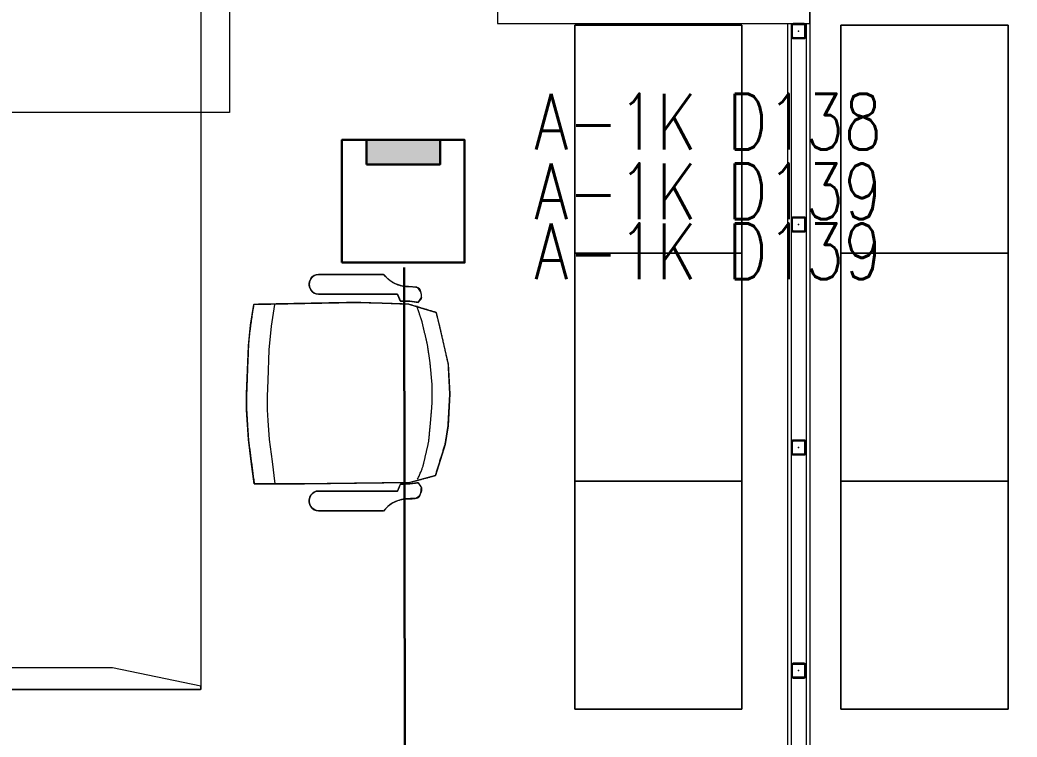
# Model space of a CAD drawing. Extents: x -2050 to 29725, y -1777 to 6820.
# Drawn here: x 15042 to 15310.3, y 2551.1 to 2744 of the extents above; entities that cross this region are included whole.
import ezdxf

# ---------------------------------------------------------------- set-up
doc = ezdxf.new("R2010")
doc.units = 0
doc.header["$LTSCALE"] = 25
doc.header["$MEASUREMENT"] = 0
doc.layers.get('0').update_dxf_attribs({"color": 9, "lineweight": 9})
for name, color, linetype, lineweight in [('05', 9, 'Continuous', 9), ('10', 9, 'Continuous', 9), ('11', 9, 'Continuous', 9), ('14', 9, 'Continuous', 9), ('40', 9, 'Continuous', 9), ('40B', 9, 'Continuous', 9), ('DATA YER', 30, 'Continuous', 30), ('E-DÖŞEME (ŞAP İÇİ) PRİZ KUTUSU', 7, 'Continuous', 30), ('E-YAZI', 7, 'Continuous', 30)]:
    doc.layers.add(name, color=color, linetype=linetype, lineweight=lineweight)
doc.styles.add('E-YAZI', font='txttw.shx')

# ---------------------------------------------------------------- blocks, each defined once
blk = doc.blocks.new('Group-258-1')
at = {"linetype": 'Continuous'}
for p, q in [((384800.0983, 69164.505), (384800.0936, 69164.5084)), ((384800.71, 69164.505), (384800.7146, 69164.5084)), ((384800.2257, 69164.3995), (384800.1668, 69164.4084)), ((384800.2892, 69164.3936), (384800.2257, 69164.3995)), ((384800.5895, 69164.4019), (384800.5299, 69164.394)), ((384800.6491, 69164.4097), (384800.5895, 69164.4019)), ((384800.3717, 69164.3904), (384800.2892, 69164.3936)), ((384800.4137, 69164.389), (384800.3717, 69164.3904)), ((384800.4502, 69164.389), (384800.4137, 69164.389)), ((384800.4792, 69164.3908), (384800.4502, 69164.389)), ((384800.5299, 69164.394), (384800.4792, 69164.3908))]:
    blk.add_line(p, q, dxfattribs=at)
at = {"linetype": 'Continuous', "flags": 128}
for points in [[(384800.0862, 69164.6997), (384800.0862, 69164.6409), (384800.0862, 69164.6409)], [(384800.722, 69164.6997), (384800.722, 69164.6409), (384800.722, 69164.6409)], [(384800.0862, 69164.6409), (384800.0862, 69164.5259), (384800.0862, 69164.6409)], [(384800.1395, 69164.5259), (384800.1395, 69164.6409), (384800.1395, 69164.6409)], [(384800.6687, 69164.5259), (384800.6687, 69164.6409), (384800.6687, 69164.6409)], [(384800.722, 69164.6409), (384800.722, 69164.5259), (384800.722, 69164.6409)], [(384800.0862, 69164.5259), (384800.0862, 69164.5259), (384800.087, 69164.52)], [(384800.0862, 69164.5259), (384800.087, 69164.52), (384800.087, 69164.52)], [(384800.087, 69164.52), (384800.087, 69164.52), (384800.0892, 69164.5143)], [(384800.087, 69164.52), (384800.0892, 69164.5143), (384800.0892, 69164.5143)], [(384800.0892, 69164.5143), (384800.0892, 69164.5143), (384800.0929, 69164.5094)], [(384800.0892, 69164.5143), (384800.0936, 69164.5084), (384800.0929, 69164.5094)], [(384800.0977, 69164.5054), (384800.0977, 69164.5054), (384800.1034, 69164.5026)], [(384800.0977, 69164.5054), (384800.1034, 69164.5026), (384800.1034, 69164.5026)], [(384800.1223, 69164.5026), (384800.1223, 69164.5026), (384800.128, 69164.5054)], [(384800.1223, 69164.5026), (384800.128, 69164.5054), (384800.128, 69164.5054)], [(384800.128, 69164.5054), (384800.128, 69164.5054), (384800.1328, 69164.5094)], [(384800.128, 69164.5054), (384800.1328, 69164.5094), (384800.1328, 69164.5094)], [(384800.1328, 69164.5094), (384800.1328, 69164.5094), (384800.1365, 69164.5143)], [(384800.1328, 69164.5094), (384800.1365, 69164.5143), (384800.1365, 69164.5143)], [(384800.1365, 69164.5143), (384800.1365, 69164.5143), (384800.1387, 69164.52)], [(384800.1365, 69164.5143), (384800.1387, 69164.52), (384800.1387, 69164.52)], [(384800.1387, 69164.52), (384800.1387, 69164.52), (384800.1395, 69164.5259)], [(384800.1387, 69164.52), (384800.1395, 69164.5259), (384800.1395, 69164.5259)], [(384800.6695, 69164.52), (384800.6695, 69164.52), (384800.6687, 69164.5259)], [(384800.6695, 69164.52), (384800.6687, 69164.5259), (384800.6687, 69164.5259)], [(384800.6718, 69164.5143), (384800.6718, 69164.5143), (384800.6695, 69164.52)], [(384800.6718, 69164.5143), (384800.6695, 69164.52), (384800.6695, 69164.52)], [(384800.6754, 69164.5094), (384800.6754, 69164.5094), (384800.6718, 69164.5143)], [(384800.6754, 69164.5094), (384800.6718, 69164.5143), (384800.6718, 69164.5143)], [(384800.6802, 69164.5054), (384800.6802, 69164.5054), (384800.6754, 69164.5094)], [(384800.6802, 69164.5054), (384800.6754, 69164.5094), (384800.6754, 69164.5094)], [(384800.6859, 69164.5026), (384800.6859, 69164.5026), (384800.6802, 69164.5054)], [(384800.6859, 69164.5026), (384800.6802, 69164.5054), (384800.6802, 69164.5054)], [(384800.7105, 69164.5054), (384800.7105, 69164.5054), (384800.7048, 69164.5026)], [(384800.7105, 69164.5054), (384800.7048, 69164.5026), (384800.7048, 69164.5026)], [(384800.719, 69164.5143), (384800.7146, 69164.5084), (384800.7153, 69164.5094)], [(384800.719, 69164.5143), (384800.719, 69164.5143), (384800.7153, 69164.5094)], [(384800.7213, 69164.52), (384800.7213, 69164.52), (384800.719, 69164.5143)], [(384800.7213, 69164.52), (384800.719, 69164.5143), (384800.719, 69164.5143)], [(384800.722, 69164.5259), (384800.722, 69164.5259), (384800.7213, 69164.52)], [(384800.722, 69164.5259), (384800.7213, 69164.52), (384800.7213, 69164.52)], [(384800.1034, 69164.5026), (384800.1034, 69164.5026), (384800.1096, 69164.5011)], [(384800.1034, 69164.5026), (384800.1096, 69164.5011), (384800.1096, 69164.5011)], [(384800.1096, 69164.5011), (384800.1096, 69164.5011), (384800.1161, 69164.5011)], [(384800.1096, 69164.5011), (384800.1161, 69164.5011), (384800.1161, 69164.5011)], [(384800.1161, 69164.5011), (384800.1161, 69164.5011), (384800.1223, 69164.5026)], [(384800.1161, 69164.5011), (384800.1223, 69164.5026), (384800.1223, 69164.5026)], [(384800.6922, 69164.5011), (384800.6922, 69164.5011), (384800.6859, 69164.5026)], [(384800.6922, 69164.5011), (384800.6859, 69164.5026), (384800.6859, 69164.5026)], [(384800.6986, 69164.5011), (384800.6986, 69164.5011), (384800.6922, 69164.5011)], [(384800.6986, 69164.5011), (384800.6922, 69164.5011), (384800.6922, 69164.5011)], [(384800.7048, 69164.5026), (384800.7048, 69164.5026), (384800.6986, 69164.5011)], [(384800.7048, 69164.5026), (384800.6986, 69164.5011), (384800.6986, 69164.5011)]]:
    blk.add_lwpolyline(points, close=True, dxfattribs=at)
at = {"linetype": 'Continuous'}
for points in [[(384800.2312, 69164.8536), (384800.2099, 69164.8481), (384800.1886, 69164.8426)], [(384800.3272, 69164.8751), (384800.2792, 69164.8644), (384800.2312, 69164.8536)], [(384800.4074, 69164.8792), (384800.3673, 69164.8772), (384800.3272, 69164.8751)], [(384800.4932, 69164.8746), (384800.4503, 69164.8769), (384800.4074, 69164.8792)], [(384800.5432, 69164.8666), (384800.5182, 69164.8706), (384800.4932, 69164.8746)], [(384800.6271, 69164.8405), (384800.5851, 69164.8535), (384800.5432, 69164.8666)], [(384800.1886, 69164.8426), (384800.1775, 69164.8055), (384800.1663, 69164.7685)], [(384800.3252, 69164.8264), (384800.2999, 69164.8227), (384800.2746, 69164.8191)], [(384800.3841, 69164.8318), (384800.3546, 69164.8291), (384800.3252, 69164.8264)], [(384800.4307, 69164.8318), (384800.4074, 69164.8318), (384800.3841, 69164.8318)], [(384800.4872, 69164.8271), (384800.4589, 69164.8295), (384800.4307, 69164.8318)], [(384800.5356, 69164.8225), (384800.5114, 69164.8248), (384800.4872, 69164.8271)], [(384800.6454, 69164.7717), (384800.6363, 69164.8061), (384800.6271, 69164.8405)], [(384800.1182, 69164.7571), (384800.1184, 69164.788), (384800.1261, 69164.8013), (384800.1481, 69164.8026)], [(384800.1481, 69164.8026), (384800.1523, 69164.8031), (384800.1616, 69164.7937)], [(384800.2113, 69164.8039), (384800.1911, 69164.7972), (384800.1708, 69164.7905)], [(384800.2746, 69164.8191), (384800.2429, 69164.8115), (384800.2113, 69164.8039)], [(384800.5919, 69164.8096), (384800.5638, 69164.8161), (384800.5356, 69164.8225)], [(384800.637, 69164.7924), (384800.6046, 69164.8075), (384800.5919, 69164.8096)], [(384800.6601, 69164.8026), (384800.656, 69164.8031), (384800.6466, 69164.7937)], [(384800.69, 69164.7571), (384800.6898, 69164.788), (384800.6822, 69164.8013), (384800.6601, 69164.8026)], [(384800.1616, 69164.7937), (384800.1601, 69164.7826), (384800.1585, 69164.7715)], [(384800.6466, 69164.7937), (384800.6482, 69164.7826), (384800.6497, 69164.7715)], [(384800.0854, 69164.7011), (384800.1126, 69164.7212), (384800.1182, 69164.7571)], [(384800.158, 69164.7461), (384800.1488, 69164.7423), (384800.1395, 69164.7385)], [(384800.1585, 69164.7715), (384800.1583, 69164.7588), (384800.158, 69164.7461)], [(384800.1663, 69164.7685), (384800.1639, 69164.6975), (384800.1616, 69164.6266)], [(384800.6491, 69164.4746), (384800.6472, 69164.6232), (384800.6454, 69164.7717)], [(384800.6497, 69164.7715), (384800.65, 69164.7588), (384800.6502, 69164.7461)], [(384800.6502, 69164.7461), (384800.6595, 69164.7423), (384800.6687, 69164.7385)], [(384800.7229, 69164.7011), (384800.6957, 69164.7212), (384800.69, 69164.7571)], [(384800.1395, 69164.7385), (384800.1395, 69164.6897), (384800.1395, 69164.6409)], [(384800.6687, 69164.7385), (384800.6687, 69164.6897), (384800.6687, 69164.6409)], [(384800.1616, 69164.6266), (384800.1642, 69164.4892), (384800.1668, 69164.3518)], [(384800.6491, 69164.3531), (384800.6491, 69164.4138), (384800.6491, 69164.4746)], [(384800.1668, 69164.3518), (384800.2302, 69164.3409), (384800.278, 69164.3374)], [(384800.5299, 69164.3374), (384800.5895, 69164.3452), (384800.6491, 69164.3531)], [(384800.278, 69164.3374), (384800.3427, 69164.3349), (384800.4074, 69164.3324)], [(384800.4074, 69164.3324), (384800.4288, 69164.3324), (384800.4502, 69164.3324)], [(384800.4502, 69164.3324), (384800.4901, 69164.3349), (384800.5299, 69164.3374)]]:
    blk.add_open_spline(points, degree=2, dxfattribs=at)
at = {"layer": '40'}
blk.add_lwpolyline([(384800.6491, 69164.3531), (384800.5895, 69164.3452), (384800.5299, 69164.3374), (384800.4502, 69164.3324), (384800.4074, 69164.3324), (384800.3427, 69164.3349), (384800.278, 69164.3374), (384800.2222, 69164.3433), (384800.1668, 69164.3518), (384800.1642, 69164.4892), (384800.1616, 69164.6266), (384800.1639, 69164.6975), (384800.1663, 69164.7685), (384800.1732, 69164.7913), (384800.1886, 69164.8426), (384800.3272, 69164.8751), (384800.4074, 69164.8792), (384800.4932, 69164.8746), (384800.5432, 69164.8666), (384800.6271, 69164.8405), (384800.6454, 69164.7717), (384800.6472, 69164.6232), (384800.6491, 69164.4746), (384800.6491, 69164.4097)], close=True, dxfattribs=at)
for points in [[(384800.1395, 69164.7385), (384800.158, 69164.7461), (384800.1583, 69164.7588), (384800.1585, 69164.7715), (384800.1616, 69164.7937), (384800.1481, 69164.8026, 0.293897), (384800.1206, 69164.7899), (384800.1182, 69164.7571, -0.205), (384800.0854, 69164.7011), (384800.0862, 69164.6997), (384800.0862, 69164.5259, 0.937941), (384800.1395, 69164.5259)], [(384800.6687, 69164.7385), (384800.6502, 69164.7461), (384800.65, 69164.7588), (384800.6497, 69164.7715), (384800.6466, 69164.7937), (384800.6601, 69164.8026, -0.293897), (384800.6877, 69164.7899), (384800.69, 69164.7571, 0.205), (384800.7229, 69164.7011), (384800.722, 69164.6997), (384800.722, 69164.5259, -0.937941), (384800.6687, 69164.5259)]]:
    blk.add_lwpolyline(points, format="xyb", close=True, dxfattribs=at)
blk = doc.blocks.new('p-ma-audi')
for p, q in [((-7.57, 155.19), (-7.57, 200)), ((-85.7, 155.19), (-7.57, 155.19))]:
    blk.add_line(p, q)
at = {"flags": 128}
for points in [[(-7.57, 200), (-7.57, 214.96), (-93.45, 214.96), (-93.45, 155.19), (-85.7, 155.19)], [(-85.7, 0.04), (-85.7, 0.94), (-61.93, 5.88), (-23.62, 5.88), (0, 0.73), (0, 0), (-85.67, 0)]]:
    blk.add_lwpolyline(points, dxfattribs=at)
for points in [[(-85.7, 200), (-85.7, 0), (0, 0), (0, 200), (-85.7, 200)], [(-85.7, 200), (-85.7, 0), (0, 0), (0, 200)]]:
    blk.add_lwpolyline(points, close=True, dxfattribs=at)
blk = doc.blocks.new('Group-41-1')
for p, q in [((384804.5645, 69162.035), (384804.5645, 69161.585)), ((384805.1779, 69162.035), (384804.5645, 69162.035)), ((384805.1779, 69161.585), (384805.1779, 69162.035)), ((384804.5645, 69161.585), (384805.1779, 69161.585))]:
    blk.add_line(p, q)
at = {"flags": 128}
blk.add_lwpolyline([(384804.5645, 69162.035), (384805.1779, 69162.035), (384805.1779, 69161.585), (384804.5645, 69161.585)], close=True, dxfattribs=at)
blk = doc.blocks.new('Group-42-1')
at = {"layer": '05', "color": 7}
for p in [(-1.2267, 0), (-0.6133, 0), (0, 0)]:
    blk.add_blockref('Group-41-1', p, dxfattribs=at)
blk = doc.blocks.new('Prf-40x40')
for points in [[(1.5, -2), (-1.5, -2, -0.414214), (-2, -1.5), (-2, 1.5, -0.414214), (-1.5, 2), (1.5, 2, -0.414214), (2, 1.5), (2, -1.5, -0.414214)], [(1.5, -1.7), (-1.5, -1.7, -0.414214), (-1.7, -1.5), (-1.7, 1.5, -0.414214), (-1.5, 1.7), (1.5, 1.7, -0.414214), (1.7, 1.5), (1.7, -1.5, -0.414214)]]:
    blk.add_lwpolyline(points, format="xyb", close=True)
blk.add_point((0, 0))
blk = doc.blocks.new('p-2. kat planı')
at = {"layer": '11'}
for points in [[(15248.5, 2743), (15248.5, 2447)], [(15249.5, 2743), (15249.5, 2447)], [(15253.5, 2743), (15253.5, 2447)], [(15254.5, 2743), (15254.5, 2447)]]:
    blk.add_lwpolyline(points, dxfattribs=at)
at = {"layer": '14'}
blk.add_lwpolyline([(15048, 2819.3), (15048, 2803), (15050, 2803), (15170.5, 2803), (15170.5, 2743), (15254.5, 2743), (15254.5, 2803), (15300, 2803), (15302, 2803), (15302, 2819.3)], dxfattribs=at)
at = {"layer": '40B'}
for points in [[(14480.5, 2825), (15254.5, 2825), (15254.5, 2364.21), (14480.5, 2363.33)], [(15254.5, 2364.21), (15945, 2365), (15945, 2825), (15254.5, 2825)]]:
    blk.add_lwpolyline(points, close=True, dxfattribs=at)
at = {"layer": '10', "xscale": -1, "rotation": 180}
for p in [(15251.5, 2741), (15251.5, 2689), (15251.5, 2629), (15251.5, 2569)]:
    blk.add_blockref('Prf-40x40', p, dxfattribs=at)
blk = doc.blocks.new('10_DÖŞEME (ŞAP İÇİ) PRİZ KUTUSU')
at = {"layer": 'E-DÖŞEME (ŞAP İÇİ) PRİZ KUTUSU'}
blk.add_hatch(color=5, dxfattribs=at).paths.add_polyline_path([(0.734, 0.216), (0.734, 0.706), (-0.734, 0.706), (-0.734, 0.216)])
at = {"layer": 'E-DÖŞEME (ŞAP İÇİ) PRİZ KUTUSU', "color": 5}
for points in [[(1.224, 2.664), (1.224, 0.216), (-1.224, 0.216), (-1.224, 2.664)], [(0.734, 0.706), (0.734, 0.216), (-0.734, 0.216), (-0.734, 0.706)]]:
    blk.add_lwpolyline(points, close=True, dxfattribs=at)

msp = doc.modelspace()

# ---------------------------------------------------------------- linework, layer by layer
at = {"layer": 'DATA YER'}
msp.add_line((15145.89, 2292.08), (15145.39, 2677.44), dxfattribs=at)

# ---------------------------------------------------------------- block references
msp.add_blockref('p-2. kat planı', (0, 0))
at = {"layer": '05', "color": 7, "xscale": -1}
msp.add_blockref('p-ma-audi', (15004.96, 2563.92), dxfattribs=at)
at = {"layer": '05', "color": 7, "xscale": -100, "yscale": 100, "zscale": 100, "rotation": 90}
for p in [(6931394.76, 38483076.42), (6931466.36, 38483076.42)]:
    msp.add_blockref('Group-42-1', p, dxfattribs=at)
at = {"layer": '05', "color": 7, "extrusion": (0, 0, -1), "xscale": -100, "yscale": 100, "zscale": -100, "rotation": 90}
msp.add_blockref('Group-258-1', (6901330.25, 38482684.18), dxfattribs=at)
at = {"layer": 'E-DÖŞEME (ŞAP İÇİ) PRİZ KUTUSU', "xscale": 13.48039215686274, "yscale": 13.48039215686274, "zscale": 13.48039215686274, "rotation": 180}
msp.add_blockref('10_DÖŞEME (ŞAP İÇİ) PRİZ KUTUSU', (15145.14, 2714.65), dxfattribs=at)

# ---------------------------------------------------------------- texts
at = {"layer": 'E-YAZI', "color": 6, "style": 'E-YAZI', "width": 0.8}
for s, p in [('A-1K D138', (15180.34, 2709.15)), ('A-1K D139', (15180.34, 2690.4)), ('A-1K D139', (15180.34, 2674.27))]:
    msp.add_text(s, height=15, dxfattribs=at).set_placement(p)

doc.saveas('drawing.dxf')
